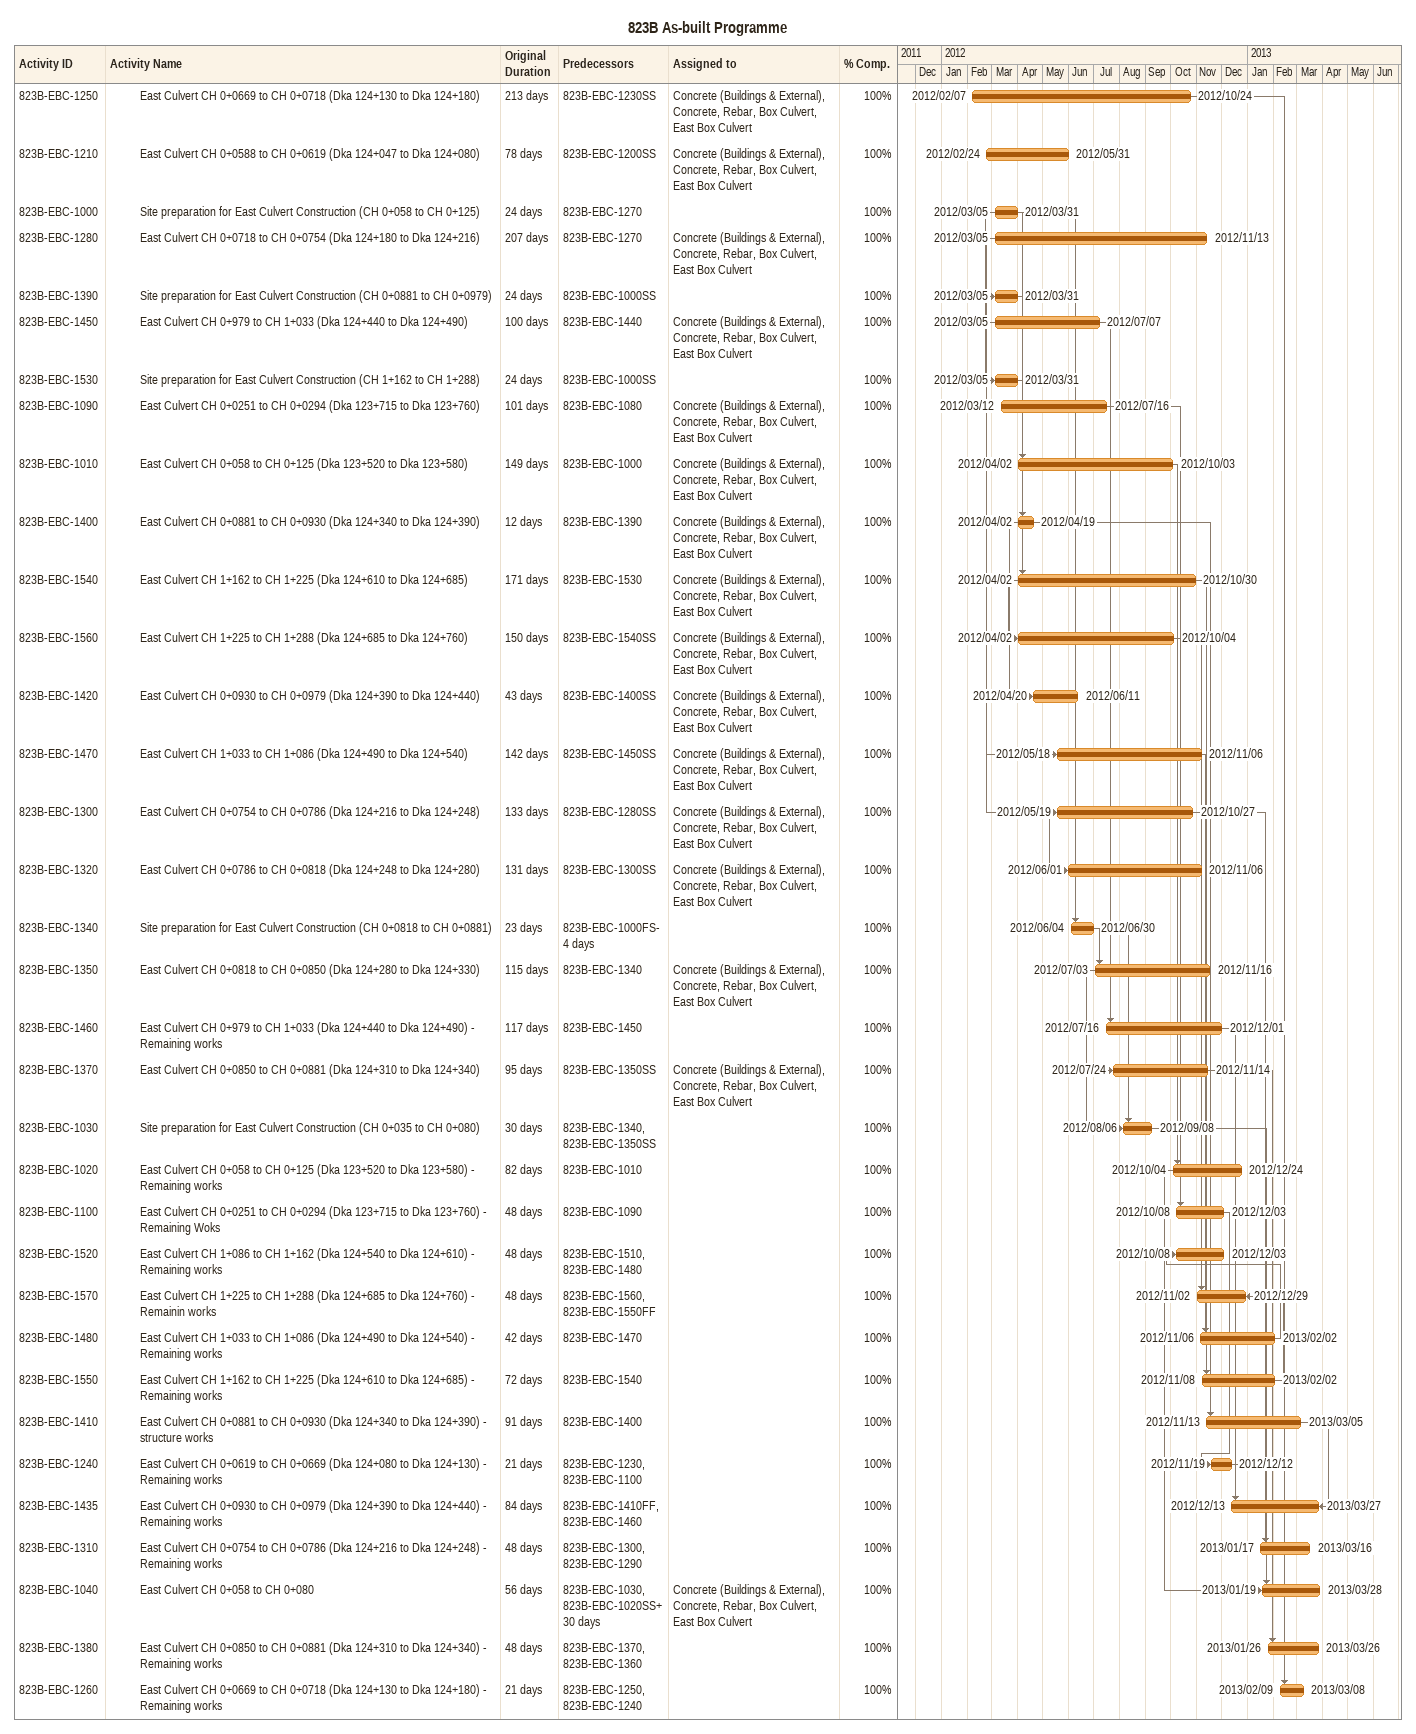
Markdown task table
823B As-built Programme

| ID | Level | Task | Original duration | Start | Finish | Predecessors | Resources | % complete |
|---|---|---|---|---|---|---|---|---|
| 823B-EBC-1250 | 3 | East Culvert CH 0+0669 to CH 0+0718 (Dka 124+130 to Dka 124+180) | 213d | 2012-02-07 | 2012-10-24 | 823B-EBC-1230SS | Concrete (Buildings & External), Concrete, Rebar, Box Culvert, East Box Culvert | 100 |
| 823B-EBC-1210 | 3 | East Culvert CH 0+0588 to CH 0+0619 (Dka 124+047 to Dka 124+080) | 78d | 2012-02-24 | 2012-05-31 | 823B-EBC-1200SS | Concrete (Buildings & External), Concrete, Rebar, Box Culvert, East Box Culvert | 100 |
| 823B-EBC-1000 | 3 | Site preparation for East Culvert Construction (CH 0+058 to CH 0+125) | 24d | 2012-03-05 | 2012-03-31 | 823B-EBC-1270 |  | 100 |
| 823B-EBC-1280 | 3 | East Culvert CH 0+0718 to CH 0+0754 (Dka 124+180 to Dka 124+216) | 207d | 2012-03-05 | 2012-11-13 | 823B-EBC-1270 | Concrete (Buildings & External), Concrete, Rebar, Box Culvert, East Box Culvert | 100 |
| 823B-EBC-1390 | 3 | Site preparation for East Culvert Construction (CH 0+0881 to CH 0+0979) | 24d | 2012-03-05 | 2012-03-31 | 823B-EBC-1000SS |  | 100 |
| 823B-EBC-1450 | 3 | East Culvert CH 0+979 to CH 1+033 (Dka 124+440 to Dka 124+490) | 100d | 2012-03-05 | 2012-07-07 | 823B-EBC-1440 | Concrete (Buildings & External), Concrete, Rebar, Box Culvert, East Box Culvert | 100 |
| 823B-EBC-1530 | 3 | Site preparation for East Culvert Construction (CH 1+162 to CH 1+288) | 24d | 2012-03-05 | 2012-03-31 | 823B-EBC-1000SS |  | 100 |
| 823B-EBC-1090 | 3 | East Culvert CH 0+0251 to CH 0+0294 (Dka 123+715 to Dka 123+760) | 101d | 2012-03-12 | 2012-07-16 | 823B-EBC-1080 | Concrete (Buildings & External), Concrete, Rebar, Box Culvert, East Box Culvert | 100 |
| 823B-EBC-1010 | 3 | East Culvert CH 0+058 to CH 0+125 (Dka 123+520 to Dka 123+580) | 149d | 2012-04-02 | 2012-10-03 | 823B-EBC-1000 | Concrete (Buildings & External), Concrete, Rebar, Box Culvert, East Box Culvert | 100 |
| 823B-EBC-1400 | 3 | East Culvert CH 0+0881 to CH 0+0930 (Dka 124+340 to Dka 124+390) | 12d | 2012-04-02 | 2012-04-19 | 823B-EBC-1390 | Concrete (Buildings & External), Concrete, Rebar, Box Culvert, East Box Culvert | 100 |
| 823B-EBC-1540 | 3 | East Culvert CH 1+162 to CH 1+225 (Dka 124+610 to Dka 124+685) | 171d | 2012-04-02 | 2012-10-30 | 823B-EBC-1530 | Concrete (Buildings & External), Concrete, Rebar, Box Culvert, East Box Culvert | 100 |
| 823B-EBC-1560 | 3 | East Culvert CH 1+225 to CH 1+288 (Dka 124+685 to Dka 124+760) | 150d | 2012-04-02 | 2012-10-04 | 823B-EBC-1540SS | Concrete (Buildings & External), Concrete, Rebar, Box Culvert, East Box Culvert | 100 |
| 823B-EBC-1420 | 3 | East Culvert CH 0+0930 to CH 0+0979 (Dka 124+390 to Dka 124+440) | 43d | 2012-04-20 | 2012-06-11 | 823B-EBC-1400SS | Concrete (Buildings & External), Concrete, Rebar, Box Culvert, East Box Culvert | 100 |
| 823B-EBC-1470 | 3 | East Culvert CH 1+033 to CH 1+086 (Dka 124+490 to Dka 124+540) | 142d | 2012-05-18 | 2012-11-06 | 823B-EBC-1450SS | Concrete (Buildings & External), Concrete, Rebar, Box Culvert, East Box Culvert | 100 |
| 823B-EBC-1300 | 3 | East Culvert CH 0+0754 to CH 0+0786 (Dka 124+216 to Dka 124+248) | 133d | 2012-05-19 | 2012-10-27 | 823B-EBC-1280SS | Concrete (Buildings & External), Concrete, Rebar, Box Culvert, East Box Culvert | 100 |
| 823B-EBC-1320 | 3 | East Culvert CH 0+0786 to CH 0+0818 (Dka 124+248 to Dka 124+280) | 131d | 2012-06-01 | 2012-11-06 | 823B-EBC-1300SS | Concrete (Buildings & External), Concrete, Rebar, Box Culvert, East Box Culvert | 100 |
| 823B-EBC-1340 | 3 | Site preparation for East Culvert Construction (CH 0+0818 to CH 0+0881) | 23d | 2012-06-04 | 2012-06-30 | 823B-EBC-1000FS-4d |  | 100 |
| 823B-EBC-1350 | 3 | East Culvert CH 0+0818 to CH 0+0850 (Dka 124+280 to Dka 124+330) | 115d | 2012-07-03 | 2012-11-16 | 823B-EBC-1340 | Concrete (Buildings & External), Concrete, Rebar, Box Culvert, East Box Culvert | 100 |
| 823B-EBC-1460 | 3 | East Culvert CH 0+979 to CH 1+033 (Dka 124+440 to Dka 124+490) - Remaining works | 117d | 2012-07-16 | 2012-12-01 | 823B-EBC-1450 |  | 100 |
| 823B-EBC-1370 | 3 | East Culvert CH 0+0850 to CH 0+0881 (Dka 124+310 to Dka 124+340) | 95d | 2012-07-24 | 2012-11-14 | 823B-EBC-1350SS | Concrete (Buildings & External), Concrete, Rebar, Box Culvert, East Box Culvert | 100 |
| 823B-EBC-1030 | 3 | Site preparation for East Culvert Construction (CH 0+035 to CH 0+080) | 30d | 2012-08-06 | 2012-09-08 | 823B-EBC-1340, 823B-EBC-1350SS |  | 100 |
| 823B-EBC-1020 | 3 | East Culvert CH 0+058 to CH 0+125 (Dka 123+520 to Dka 123+580) - Remaining works | 82d | 2012-10-04 | 2012-12-24 | 823B-EBC-1010 |  | 100 |
| 823B-EBC-1100 | 3 | East Culvert CH 0+0251 to CH 0+0294 (Dka 123+715 to Dka 123+760) - Remaining Woks | 48d | 2012-10-08 | 2012-12-03 | 823B-EBC-1090 |  | 100 |
| 823B-EBC-1520 | 3 | East Culvert CH 1+086 to CH 1+162 (Dka 124+540 to Dka 124+610) - Remaining works | 48d | 2012-10-08 | 2012-12-03 | 823B-EBC-1510, 823B-EBC-1480 |  | 100 |
| 823B-EBC-1570 | 3 | East Culvert CH 1+225 to CH 1+288 (Dka 124+685 to Dka 124+760) - Remainin works | 48d | 2012-11-02 | 2012-12-29 | 823B-EBC-1560, 823B-EBC-1550FF |  | 100 |
| 823B-EBC-1480 | 3 | East Culvert CH 1+033 to CH 1+086 (Dka 124+490 to Dka 124+540) - Remaining works | 42d | 2012-11-06 | 2013-02-02 | 823B-EBC-1470 |  | 100 |
| 823B-EBC-1550 | 3 | East Culvert CH 1+162 to CH 1+225 (Dka 124+610 to Dka 124+685) - Remaining works | 72d | 2012-11-08 | 2013-02-02 | 823B-EBC-1540 |  | 100 |
| 823B-EBC-1410 | 3 | East Culvert CH 0+0881 to CH 0+0930 (Dka 124+340 to Dka 124+390) - structure works | 91d | 2012-11-13 | 2013-03-05 | 823B-EBC-1400 |  | 100 |
| 823B-EBC-1240 | 3 | East Culvert CH 0+0619 to CH 0+0669 (Dka 124+080 to Dka 124+130) - Remaining works | 21d | 2012-11-19 | 2012-12-12 | 823B-EBC-1230, 823B-EBC-1100 |  | 100 |
| 823B-EBC-1435 | 3 | East Culvert CH 0+0930 to CH 0+0979 (Dka 124+390 to Dka 124+440) - Remaining works | 84d | 2012-12-13 | 2013-03-27 | 823B-EBC-1410FF, 823B-EBC-1460 |  | 100 |
| 823B-EBC-1310 | 3 | East Culvert CH 0+0754 to CH 0+0786 (Dka 124+216 to Dka 124+248) - Remaining works | 48d | 2013-01-17 | 2013-03-16 | 823B-EBC-1300, 823B-EBC-1290 |  | 100 |
| 823B-EBC-1040 | 3 | East Culvert CH 0+058 to CH 0+080 | 56d | 2013-01-19 | 2013-03-28 | 823B-EBC-1030, 823B-EBC-1020SS+30d | Concrete (Buildings & External), Concrete, Rebar, Box Culvert, East Box Culvert | 100 |
| 823B-EBC-1380 | 3 | East Culvert CH 0+0850 to CH 0+0881 (Dka 124+310 to Dka 124+340) - Remaining works | 48d | 2013-01-26 | 2013-03-26 | 823B-EBC-1370, 823B-EBC-1360 |  | 100 |
| 823B-EBC-1260 | 3 | East Culvert CH 0+0669 to CH 0+0718 (Dka 124+130 to Dka 124+180) - Remaining works | 21d | 2013-02-09 | 2013-03-08 | 823B-EBC-1250, 823B-EBC-1240 |  | 100 |
